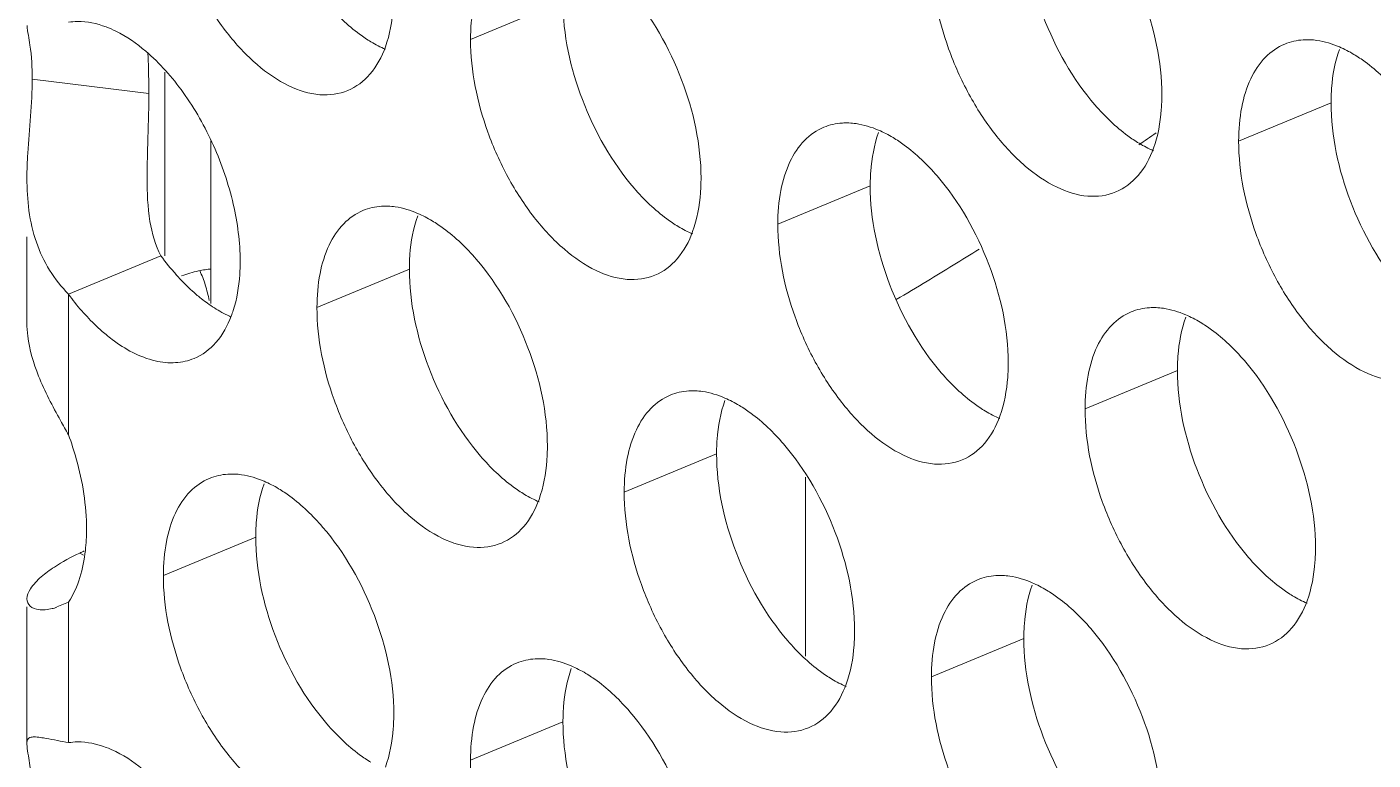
# Model space of a CAD drawing. Header units: millimetres. Extents: x 0 to 2524, y 0 to 1785.
# Drawn here: x 1789.22 to 1798.18, y 913.12 to 918.01 of the extents above; entities that cross this region are included whole.
import ezdxf

# ---------------------------------------------------------------- set-up
doc = ezdxf.new("R2010")
doc.units = ezdxf.units.MM
doc.header["$LTSCALE"] = 0.1
doc.layers.add('标注', color=251, linetype='Continuous', lineweight=9)

msp = doc.modelspace()

# ---------------------------------------------------------------- linework, layer by layer
at = {"layer": '标注'}
for p, q in [((1792.7904, 918.1802), (1792.1752, 917.9245)), ((1790.0329, 917.566), (1789.2563, 917.6621)), ((1790.1384, 917.7084), (1790.1384, 916.4838)), ((1797.9046, 917.5043), (1797.2894, 917.2486)), ((1790.4461, 916.166), (1790.4461, 917.2494)), ((1794.8361, 916.9498), (1794.2209, 916.6941)), ((1789.2212, 916.0377), (1789.2212, 916.6117)), ((1790.1136, 916.4838), (1789.4984, 916.2281)), ((1791.7675, 916.3954), (1791.1524, 916.1397)), ((1789.4984, 916.2281), (1789.4984, 915.2918)), ((1796.8817, 915.7195), (1796.2665, 915.4637)), ((1793.8132, 915.165), (1793.198, 914.9093)), ((1794.4059, 915.0098), (1794.4059, 913.8163)), ((1790.7447, 914.6106), (1790.1295, 914.3549)), ((1789.5986, 914.4908), (1789.5727, 914.5037)), ((1789.4984, 914.177), (1789.4205, 914.1454)), ((1789.4984, 914.177), (1789.4984, 913.2407)), ((1789.2212, 913.2346), (1789.2212, 914.1454)), ((1795.8589, 913.9346), (1795.2437, 913.6789)), ((1792.7904, 913.3802), (1792.1752, 913.1245))]:
    msp.add_line(p, q, dxfattribs=at)
for centre, radius, start, end in [((1778.661, 943.5127), 31.8399, 304.34454, 304.59625), ((1791.472, 917.4795), 1.6842, 216.24369, 221.66519), ((1779.924, 941.5705), 29.523, 301.194, 301.98361), ((1790.4936, 915.7923), 0.6055, 94.3287, 98.10278), ((1791.3609, 917.3824), 1.5367, 221.71232, 223.51512), ((1790.5007, 915.744), 0.6543, 98.11425, 102.08395), ((1780.1874, 941.1363), 29.015, 300.71798, 301.1931), ((1791.0543, 917.048), 1.0824, 230.33246, 235.77961), ((1789.8727, 916.3504), 0.758, 339.34278, 342.32676), ((1790.4674, 916.8282), 1.1282, 230.38894, 233.03812), ((1789.1882, 915.3494), 0.929, 294.44883, 296.47049)]:
    msp.add_arc(centre, radius, start, end, dxfattribs=at)
for points, knots in [([(1791.3572, 917.5855), (1791.2996, 917.5615), (1791.1607, 917.5436), (1790.9483, 917.6125), (1790.7382, 917.7588), (1790.5412, 917.9719), (1790.37, 918.237), (1790.1965, 918.626), (1790.1295, 918.9462), (1790.1295, 919.1549)], [0, 0, 0, 0, 0.08419, 0.180629, 0.294901, 0.426206, 0.569756, 0.71848, 1, 1, 1, 1]), ([(1796.3325, 917.4897), (1796.184, 917.6623), (1795.9586, 918.0623), (1795.8589, 918.512), (1795.8589, 918.7346)], [0, 0, 0, 0, 0.505546, 1, 1, 1, 1]), ([(1796.3044, 918.8011), (1796.4528, 918.6285), (1796.6783, 918.2285), (1796.778, 917.7788), (1796.778, 917.5562)], [0, 0, 0, 0, 0.505546, 1, 1, 1, 1]), ([(1792.1752, 917.9245), (1792.1752, 918.0001), (1792.1867, 918.1427), (1792.2441, 918.3358), (1792.3413, 918.4862), (1792.4338, 918.5512), (1792.4818, 918.5711)], [0, 0, 0, 0, 0.300633, 0.564844, 0.793499, 1, 1, 1, 1]), ([(1796.4714, 916.9095), (1796.4137, 916.8856), (1796.2749, 916.8677), (1796.0625, 916.9366), (1795.8523, 917.0829), (1795.6553, 917.296), (1795.4842, 917.5611), (1795.3107, 917.95), (1795.2437, 918.2702), (1795.2437, 918.4789)], [0, 0, 0, 0, 0.08419, 0.180629, 0.294901, 0.426206, 0.569756, 0.71848, 1, 1, 1, 1]), ([(1791.6638, 918.2321), (1791.6638, 918.1998), (1791.6595, 918.0798), (1791.638, 917.9595), (1791.6081, 917.8769)], [0, 0, 0, 0, 0.269025, 1, 1, 1, 1]), ([(1793.2359, 918.2467), (1793.3843, 918.0741), (1793.6098, 917.6741), (1793.7095, 917.2243), (1793.7095, 917.0017)], [0, 0, 0, 0, 0.505546, 1, 1, 1, 1]), ([(1791.5118, 917.9099), (1791.486, 917.9255), (1791.378, 917.9982), (1791.2834, 918.0898), (1791.2183, 918.1656)], [0, 0, 0, 0, 0.231736, 1, 1, 1, 1]), ([(1793.2639, 916.9352), (1793.1155, 917.1078), (1792.8901, 917.5078), (1792.7904, 917.9576), (1792.7904, 918.1802)], [0, 0, 0, 0, 0.505546, 1, 1, 1, 1]), ([(1789.2563, 917.6621), (1789.2563, 917.7376), (1789.2508, 917.8577), (1789.2257, 917.975), (1789.222, 918.0189)], [0, 0, 0, 0, 0.631705, 1, 1, 1, 1]), ([(1789.4984, 918.0407), (1789.518, 918.0438), (1789.6024, 918.0506), (1789.6876, 918.0322), (1789.7481, 918.0094)], [0, 0, 0, 0, 0.23435, 1, 1, 1, 1]), ([(1789.7481, 918.0094), (1789.7706, 918.001), (1789.8657, 917.9591), (1789.9519, 917.8989), (1790.0126, 917.8472)], [0, 0, 0, 0, 0.231395, 1, 1, 1, 1]), ([(1793.4029, 916.3551), (1793.3452, 916.3312), (1793.2064, 916.3132), (1792.994, 916.3821), (1792.7838, 916.5284), (1792.5868, 916.7415), (1792.4157, 917.0066), (1792.2422, 917.3956), (1792.1752, 917.7158), (1792.1752, 917.9245)], [0, 0, 0, 0, 0.08419, 0.180629, 0.294901, 0.426206, 0.569756, 0.71848, 1, 1, 1, 1]), ([(1797.596, 917.8952), (1797.6348, 917.9113), (1797.6916, 917.924), (1797.7483, 917.9245), (1797.7629, 917.9239)], [0, 0, 0, 0, 0.741995, 1, 1, 1, 1]), ([(1797.7629, 917.9239), (1797.7789, 917.9232), (1797.8465, 917.9168), (1797.9123, 917.8966), (1797.9599, 917.8762)], [0, 0, 0, 0, 0.236225, 1, 1, 1, 1]), ([(1790.0126, 917.8472), (1790.1066, 917.7673), (1790.2795, 917.5701), (1790.4756, 917.2228), (1790.6057, 916.841), (1790.6409, 916.5752), (1790.6409, 916.4473)], [0, 0, 0, 0, 0.235194, 0.49405, 0.756072, 1, 1, 1, 1]), ([(1790.0329, 917.566), (1790.0329, 917.589), (1790.0324, 917.6775), (1790.0298, 917.766), (1790.0273, 917.8314)], [0, 0, 0, 0, 0.260225, 1, 1, 1, 1]), ([(1791.6081, 917.8769), (1791.5844, 917.8112), (1791.5223, 917.6921), (1791.4137, 917.6089), (1791.3572, 917.5855)], [0, 0, 0, 0, 0.533077, 1, 1, 1, 1]), ([(1797.2894, 917.2486), (1797.2894, 917.3242), (1797.3009, 917.4667), (1797.3583, 917.6599), (1797.4555, 917.8102), (1797.548, 917.8753), (1797.596, 917.8952)], [0, 0, 0, 0, 0.300633, 0.564844, 0.793499, 1, 1, 1, 1]), ([(1797.9046, 917.5043), (1797.9046, 917.5366), (1797.9088, 917.6566), (1797.9304, 917.7768), (1797.9602, 917.8594)], [0, 0, 0, 0, 0.269025, 1, 1, 1, 1]), ([(1798.0565, 917.8264), (1798.0823, 917.8109), (1798.1904, 917.7381), (1798.2849, 917.6465), (1798.3501, 917.5707)], [0, 0, 0, 0, 0.231736, 1, 1, 1, 1]), ([(1789.2213, 917.0014), (1789.2213, 917.0568), (1789.2299, 917.2773), (1789.2563, 917.497), (1789.2563, 917.6621)], [0, 0, 0, 0, 0.251377, 1, 1, 1, 1]), ([(1790.0212, 917.0013), (1790.0212, 917.0504), (1790.025, 917.2387), (1790.0329, 917.4269), (1790.0329, 917.566)], [0, 0, 0, 0, 0.261174, 1, 1, 1, 1]), ([(1796.626, 917.234), (1796.6002, 917.2496), (1796.4921, 917.3223), (1796.3976, 917.4139), (1796.3325, 917.4897)], [0, 0, 0, 0, 0.231736, 1, 1, 1, 1]), ([(1796.778, 917.5562), (1796.778, 917.5238), (1796.7737, 917.4039), (1796.7522, 917.2836), (1796.7223, 917.201)], [0, 0, 0, 0, 0.269025, 1, 1, 1, 1]), ([(1798.3781, 916.2593), (1798.2297, 916.4319), (1798.0042, 916.8319), (1797.9046, 917.2817), (1797.9046, 917.5043)], [0, 0, 0, 0, 0.505546, 1, 1, 1, 1]), ([(1794.2209, 916.6941), (1794.2209, 916.7697), (1794.2323, 916.9123), (1794.2898, 917.1054), (1794.3869, 917.2558), (1794.4795, 917.3208), (1794.5274, 917.3407)], [0, 0, 0, 0, 0.300633, 0.564844, 0.793499, 1, 1, 1, 1]), ([(1794.5274, 917.3407), (1794.5663, 917.3569), (1794.6231, 917.3695), (1794.6798, 917.37), (1794.6944, 917.3694)], [0, 0, 0, 0, 0.741995, 1, 1, 1, 1]), ([(1794.6944, 917.3694), (1794.7104, 917.3688), (1794.778, 917.3624), (1794.8438, 917.3421), (1794.8914, 917.3217)], [0, 0, 0, 0, 0.236225, 1, 1, 1, 1]), ([(1794.8361, 916.9498), (1794.8361, 916.9821), (1794.8403, 917.1021), (1794.8619, 917.2224), (1794.8917, 917.305)], [0, 0, 0, 0, 0.269025, 1, 1, 1, 1]), ([(1794.988, 917.272), (1795.0138, 917.2564), (1795.1219, 917.1837), (1795.2164, 917.0921), (1795.2816, 917.0163)], [0, 0, 0, 0, 0.231736, 1, 1, 1, 1]), ([(1796.7223, 917.201), (1796.6985, 917.1353), (1796.6365, 917.0162), (1796.5279, 916.933), (1796.4714, 916.9095)], [0, 0, 0, 0, 0.533077, 1, 1, 1, 1]), ([(1798.5171, 915.6792), (1798.4594, 915.6553), (1798.3205, 915.6373), (1798.1082, 915.7062), (1797.898, 915.8525), (1797.701, 916.0656), (1797.5298, 916.3307), (1797.3563, 916.7197), (1797.2894, 917.0399), (1797.2894, 917.2486)], [0, 0, 0, 0, 0.08419, 0.180629, 0.294901, 0.426206, 0.569756, 0.71848, 1, 1, 1, 1]), ([(1789.4984, 916.2281), (1789.4032, 916.3249), (1789.2506, 916.5731), (1789.2214, 916.8575), (1789.2213, 917.0014)], [0, 0, 0, 0, 0.485599, 1, 1, 1, 1]), ([(1793.5575, 916.6796), (1793.5317, 916.6951), (1793.4236, 916.7678), (1793.3291, 916.8595), (1793.2639, 916.9352)], [0, 0, 0, 0, 0.231736, 1, 1, 1, 1]), ([(1793.7095, 917.0017), (1793.7095, 916.9694), (1793.7052, 916.8494), (1793.6837, 916.7291), (1793.6538, 916.6466)], [0, 0, 0, 0, 0.269025, 1, 1, 1, 1]), ([(1795.3096, 915.7049), (1795.1612, 915.8774), (1794.9357, 916.2775), (1794.8361, 916.7272), (1794.8361, 916.9498)], [0, 0, 0, 0, 0.505546, 1, 1, 1, 1]), ([(1795.2816, 917.0163), (1795.43, 916.8437), (1795.6554, 916.4437), (1795.7551, 915.994), (1795.7551, 915.7713)], [0, 0, 0, 0, 0.505546, 1, 1, 1, 1]), ([(1791.1524, 916.1397), (1791.1524, 916.2153), (1791.1638, 916.3578), (1791.2213, 916.551), (1791.3184, 916.7014), (1791.411, 916.7664), (1791.4589, 916.7863)], [0, 0, 0, 0, 0.300633, 0.564844, 0.793499, 1, 1, 1, 1]), ([(1791.4589, 916.7863), (1791.4978, 916.8024), (1791.5546, 916.8151), (1791.6113, 916.8156), (1791.6259, 916.815)], [0, 0, 0, 0, 0.741995, 1, 1, 1, 1]), ([(1791.6259, 916.815), (1791.6419, 916.8143), (1791.7095, 916.8079), (1791.7753, 916.7877), (1791.8229, 916.7673)], [0, 0, 0, 0, 0.236225, 1, 1, 1, 1]), ([(1791.7675, 916.3954), (1791.7675, 916.4277), (1791.7718, 916.5477), (1791.7934, 916.6679), (1791.8232, 916.7505)], [0, 0, 0, 0, 0.269025, 1, 1, 1, 1]), ([(1791.9195, 916.7175), (1791.9453, 916.702), (1792.0534, 916.6293), (1792.1479, 916.5376), (1792.2131, 916.4618)], [0, 0, 0, 0, 0.231736, 1, 1, 1, 1]), ([(1795.4486, 915.1247), (1795.3909, 915.1008), (1795.252, 915.0829), (1795.0397, 915.1518), (1794.8295, 915.2981), (1794.6325, 915.5111), (1794.4613, 915.7763), (1794.2878, 916.1652), (1794.2209, 916.4854), (1794.2209, 916.6941)], [0, 0, 0, 0, 0.08419, 0.180629, 0.294901, 0.426206, 0.569756, 0.71848, 1, 1, 1, 1]), ([(1793.6538, 916.6466), (1793.63, 916.5808), (1793.5679, 916.4618), (1793.4594, 916.3785), (1793.4029, 916.3551)], [0, 0, 0, 0, 0.533077, 1, 1, 1, 1]), ([(1790.6409, 916.4473), (1790.6409, 916.4178), (1790.6374, 916.3076), (1790.6195, 916.1973), (1790.5949, 916.1203)], [0, 0, 0, 0, 0.267106, 1, 1, 1, 1]), ([(1792.2411, 915.1504), (1792.0927, 915.323), (1791.8672, 915.723), (1791.7675, 916.1728), (1791.7675, 916.3954)], [0, 0, 0, 0, 0.505546, 1, 1, 1, 1]), ([(1792.2131, 916.4618), (1792.3615, 916.2893), (1792.5869, 915.8893), (1792.6866, 915.4395), (1792.6866, 915.2169)], [0, 0, 0, 0, 0.505546, 1, 1, 1, 1]), ([(1790.3633, 916.2148), (1790.3533, 916.223), (1790.3127, 916.2578), (1790.2744, 916.295), (1790.2465, 916.3243)], [0, 0, 0, 0, 0.243044, 1, 1, 1, 1]), ([(1789.7481, 915.9591), (1789.7257, 915.9776), (1789.6342, 916.0592), (1789.5538, 916.1528), (1789.4984, 916.2281)], [0, 0, 0, 0, 0.237008, 1, 1, 1, 1]), ([(1790.5778, 916.0787), (1790.5667, 916.0836), (1790.5209, 916.1053), (1790.4773, 916.1314), (1790.4455, 916.1529)], [0, 0, 0, 0, 0.24028, 1, 1, 1, 1]), ([(1792.38, 914.5703), (1792.3224, 914.5464), (1792.1835, 914.5284), (1791.9711, 914.5973), (1791.761, 914.7436), (1791.564, 914.9567), (1791.3928, 915.2218), (1791.2193, 915.6108), (1791.1524, 915.931), (1791.1524, 916.1397)], [0, 0, 0, 0, 0.08419, 0.180629, 0.294901, 0.426206, 0.569756, 0.71848, 1, 1, 1, 1]), ([(1796.5731, 916.1104), (1796.612, 916.1265), (1796.6687, 916.1391), (1796.7255, 916.1396), (1796.7401, 916.139)], [0, 0, 0, 0, 0.741995, 1, 1, 1, 1]), ([(1796.7401, 916.139), (1796.7561, 916.1384), (1796.8237, 916.132), (1796.8895, 916.1118), (1796.9371, 916.0914)], [0, 0, 0, 0, 0.236225, 1, 1, 1, 1]), ([(1789.2213, 916.0377), (1789.2213, 916.0082), (1789.2291, 915.8867), (1789.265, 915.7686), (1789.2991, 915.6832)], [0, 0, 0, 0, 0.242838, 1, 1, 1, 1]), ([(1790.5819, 916.083), (1790.5579, 916.0194), (1790.4959, 915.904), (1790.3897, 915.8236), (1790.3344, 915.8006)], [0, 0, 0, 0, 0.531803, 1, 1, 1, 1]), ([(1796.2665, 915.4637), (1796.2665, 915.5394), (1796.278, 915.6819), (1796.3355, 915.875), (1796.4326, 916.0254), (1796.5251, 916.0905), (1796.5731, 916.1104)], [0, 0, 0, 0, 0.300633, 0.564844, 0.793499, 1, 1, 1, 1]), ([(1796.8817, 915.7195), (1796.8817, 915.7518), (1796.886, 915.8718), (1796.9075, 915.992), (1796.9374, 916.0746)], [0, 0, 0, 0, 0.269025, 1, 1, 1, 1]), ([(1797.0337, 916.0416), (1797.0595, 916.0261), (1797.1676, 915.9533), (1797.2621, 915.8617), (1797.3272, 915.7859)], [0, 0, 0, 0, 0.231736, 1, 1, 1, 1]), ([(1790.3344, 915.8006), (1790.2955, 915.7844), (1790.2082, 915.7651), (1790.0127, 915.7858), (1789.8743, 915.8626), (1789.7891, 915.9267)], [0, 0, 0, 0, 0.217094, 0.450255, 1, 1, 1, 1]), ([(1795.7551, 915.7713), (1795.7551, 915.739), (1795.7509, 915.619), (1795.7293, 915.4988), (1795.6995, 915.4162)], [0, 0, 0, 0, 0.269025, 1, 1, 1, 1]), ([(1797.3272, 915.7859), (1797.4757, 915.6133), (1797.7011, 915.2133), (1797.8008, 914.7636), (1797.8008, 914.541)], [0, 0, 0, 0, 0.505546, 1, 1, 1, 1]), ([(1789.2991, 915.6832), (1789.34, 915.5807), (1789.4084, 915.4505), (1789.4807, 915.3232), (1789.4984, 915.2918)], [0, 0, 0, 0, 0.753574, 1, 1, 1, 1]), ([(1795.6032, 915.4492), (1795.5774, 915.4647), (1795.4693, 915.5375), (1795.3748, 915.6291), (1795.3096, 915.7049)], [0, 0, 0, 0, 0.231736, 1, 1, 1, 1]), ([(1797.3553, 914.4745), (1797.2069, 914.6471), (1796.9814, 915.0471), (1796.8817, 915.4968), (1796.8817, 915.7195)], [0, 0, 0, 0, 0.505546, 1, 1, 1, 1]), ([(1793.198, 914.9093), (1793.198, 914.9849), (1793.2095, 915.1275), (1793.267, 915.3206), (1793.3641, 915.471), (1793.4566, 915.536), (1793.5046, 915.5559)], [0, 0, 0, 0, 0.300633, 0.564844, 0.793499, 1, 1, 1, 1]), ([(1793.5046, 915.5559), (1793.5435, 915.572), (1793.6002, 915.5847), (1793.657, 915.5852), (1793.6716, 915.5846)], [0, 0, 0, 0, 0.741995, 1, 1, 1, 1]), ([(1793.6716, 915.5846), (1793.6876, 915.584), (1793.7552, 915.5776), (1793.821, 915.5573), (1793.8686, 915.5369)], [0, 0, 0, 0, 0.236225, 1, 1, 1, 1]), ([(1793.8132, 915.165), (1793.8132, 915.1973), (1793.8175, 915.3173), (1793.839, 915.4376), (1793.8689, 915.5202)], [0, 0, 0, 0, 0.269025, 1, 1, 1, 1]), ([(1793.9652, 915.4871), (1793.991, 915.4716), (1794.099, 915.3989), (1794.1936, 915.3072), (1794.2587, 915.2315)], [0, 0, 0, 0, 0.231736, 1, 1, 1, 1]), ([(1795.6995, 915.4162), (1795.6757, 915.3505), (1795.6136, 915.2314), (1795.5051, 915.1482), (1795.4486, 915.1247)], [0, 0, 0, 0, 0.533077, 1, 1, 1, 1]), ([(1797.4942, 913.8944), (1797.4366, 913.8704), (1797.2977, 913.8525), (1797.0853, 913.9214), (1796.8752, 914.0677), (1796.6782, 914.2808), (1796.507, 914.5459), (1796.3335, 914.9348), (1796.2665, 915.255), (1796.2665, 915.4637)], [0, 0, 0, 0, 0.08419, 0.180629, 0.294901, 0.426206, 0.569756, 0.71848, 1, 1, 1, 1]), ([(1789.4984, 915.2918), (1789.5177, 915.2391), (1789.5833, 915.0354), (1789.6181, 914.8205), (1789.6181, 914.6624)], [0, 0, 0, 0, 0.26181, 1, 1, 1, 1]), ([(1794.2587, 915.2315), (1794.4071, 915.0589), (1794.6326, 914.6589), (1794.7323, 914.2091), (1794.7323, 913.9865)], [0, 0, 0, 0, 0.505546, 1, 1, 1, 1]), ([(1792.5347, 914.8948), (1792.5088, 914.9103), (1792.4008, 914.983), (1792.3063, 915.0747), (1792.2411, 915.1504)], [0, 0, 0, 0, 0.231736, 1, 1, 1, 1]), ([(1792.6866, 915.2169), (1792.6866, 915.1846), (1792.6824, 915.0646), (1792.6608, 914.9443), (1792.631, 914.8617)], [0, 0, 0, 0, 0.269025, 1, 1, 1, 1]), ([(1794.2868, 913.9201), (1794.1384, 914.0926), (1793.9129, 914.4926), (1793.8132, 914.9424), (1793.8132, 915.165)], [0, 0, 0, 0, 0.505546, 1, 1, 1, 1]), ([(1790.1295, 914.3549), (1790.1295, 914.4305), (1790.141, 914.573), (1790.1985, 914.7661), (1790.2956, 914.9165), (1790.3881, 914.9816), (1790.4361, 915.0015)], [0, 0, 0, 0, 0.300633, 0.564844, 0.793499, 1, 1, 1, 1]), ([(1790.4361, 915.0015), (1790.475, 915.0176), (1790.5317, 915.0302), (1790.5885, 915.0307), (1790.6031, 915.0302)], [0, 0, 0, 0, 0.741995, 1, 1, 1, 1]), ([(1790.6031, 915.0302), (1790.6191, 915.0295), (1790.6867, 915.0231), (1790.7525, 915.0029), (1790.8, 914.9825)], [0, 0, 0, 0, 0.236225, 1, 1, 1, 1]), ([(1790.7447, 914.6106), (1790.7447, 914.6429), (1790.749, 914.7629), (1790.7705, 914.8831), (1790.8004, 914.9657)], [0, 0, 0, 0, 0.269025, 1, 1, 1, 1]), ([(1790.8967, 914.9327), (1790.9225, 914.9172), (1791.0305, 914.8444), (1791.1251, 914.7528), (1791.1902, 914.677)], [0, 0, 0, 0, 0.231736, 1, 1, 1, 1]), ([(1794.4257, 913.3399), (1794.3681, 913.316), (1794.2292, 913.298), (1794.0168, 913.3669), (1793.8067, 913.5133), (1793.6097, 913.7263), (1793.4385, 913.9914), (1793.265, 914.3804), (1793.198, 914.7006), (1793.198, 914.9093)], [0, 0, 0, 0, 0.08419, 0.180629, 0.294901, 0.426206, 0.569756, 0.71848, 1, 1, 1, 1]), ([(1792.631, 914.8617), (1792.6072, 914.796), (1792.5451, 914.6769), (1792.4366, 914.5937), (1792.38, 914.5703)], [0, 0, 0, 0, 0.533077, 1, 1, 1, 1]), ([(1789.6181, 914.6624), (1789.6181, 914.6151), (1789.6097, 914.4481), (1789.5643, 914.2779), (1789.4984, 914.177)], [0, 0, 0, 0, 0.282087, 1, 1, 1, 1]), ([(1791.2183, 913.3656), (1791.0699, 913.5382), (1790.8444, 913.9382), (1790.7447, 914.3879), (1790.7447, 914.6106)], [0, 0, 0, 0, 0.505546, 1, 1, 1, 1]), ([(1791.1902, 914.677), (1791.3386, 914.5044), (1791.5641, 914.1044), (1791.6638, 913.6547), (1791.6638, 913.4321)], [0, 0, 0, 0, 0.505546, 1, 1, 1, 1]), ([(1797.8008, 914.541), (1797.8008, 914.5086), (1797.7965, 914.3887), (1797.775, 914.2684), (1797.7451, 914.1858)], [0, 0, 0, 0, 0.269025, 1, 1, 1, 1]), ([(1789.3592, 914.3792), (1789.3738, 914.39), (1789.4417, 914.4369), (1789.5146, 914.4761), (1789.5727, 914.5037)], [0, 0, 0, 0, 0.220086, 1, 1, 1, 1]), ([(1797.6489, 914.2188), (1797.623, 914.2344), (1797.515, 914.3071), (1797.4205, 914.3987), (1797.3553, 914.4745)], [0, 0, 0, 0, 0.231736, 1, 1, 1, 1]), ([(1789.2213, 914.1983), (1789.2215, 914.2217), (1789.2472, 914.2791), (1789.289, 914.3212), (1789.316, 914.3447)], [0, 0, 0, 0, 0.395219, 1, 1, 1, 1]), ([(1791.3572, 912.7855), (1791.2996, 912.7615), (1791.1607, 912.7436), (1790.9483, 912.8125), (1790.7382, 912.9588), (1790.5412, 913.1719), (1790.37, 913.437), (1790.1965, 913.826), (1790.1295, 914.1462), (1790.1295, 914.3549)], [0, 0, 0, 0, 0.08419, 0.180629, 0.294901, 0.426206, 0.569756, 0.71848, 1, 1, 1, 1]), ([(1795.5503, 914.3255), (1795.5892, 914.3417), (1795.6459, 914.3543), (1795.7026, 914.3548), (1795.7173, 914.3542)], [0, 0, 0, 0, 0.741995, 1, 1, 1, 1]), ([(1795.7173, 914.3542), (1795.7333, 914.3536), (1795.8008, 914.3472), (1795.8667, 914.327), (1795.9142, 914.3066)], [0, 0, 0, 0, 0.236225, 1, 1, 1, 1]), ([(1795.2437, 913.6789), (1795.2437, 913.7545), (1795.2552, 913.8971), (1795.3126, 914.0902), (1795.4098, 914.2406), (1795.5023, 914.3056), (1795.5503, 914.3255)], [0, 0, 0, 0, 0.300633, 0.564844, 0.793499, 1, 1, 1, 1]), ([(1795.8589, 913.9346), (1795.8589, 913.967), (1795.8632, 914.0869), (1795.8847, 914.2072), (1795.9146, 914.2898)], [0, 0, 0, 0, 0.269025, 1, 1, 1, 1]), ([(1796.0108, 914.2568), (1796.0367, 914.2412), (1796.1447, 914.1685), (1796.2392, 914.0769), (1796.3044, 914.0011)], [0, 0, 0, 0, 0.231736, 1, 1, 1, 1]), ([(1789.2991, 914.1277), (1789.2789, 914.1305), (1789.2395, 914.1415), (1789.2212, 914.1809), (1789.2213, 914.1983)], [0, 0, 0, 0, 0.539356, 1, 1, 1, 1]), ([(1797.7451, 914.1858), (1797.7214, 914.1201), (1797.6593, 914.001), (1797.5508, 913.9178), (1797.4942, 913.8944)], [0, 0, 0, 0, 0.533077, 1, 1, 1, 1]), ([(1789.4213, 914.1428), (1789.4104, 914.1392), (1789.3708, 914.1281), (1789.3286, 914.1235), (1789.2991, 914.1277)], [0, 0, 0, 0, 0.278012, 1, 1, 1, 1]), ([(1794.7323, 913.9865), (1794.7323, 913.9542), (1794.728, 913.8342), (1794.7065, 913.714), (1794.6766, 913.6314)], [0, 0, 0, 0, 0.269025, 1, 1, 1, 1]), ([(1796.3044, 914.0011), (1796.4528, 913.8285), (1796.6783, 913.4285), (1796.778, 912.9788), (1796.778, 912.7562)], [0, 0, 0, 0, 0.505546, 1, 1, 1, 1]), ([(1794.5803, 913.6644), (1794.5545, 913.6799), (1794.4465, 913.7526), (1794.3519, 913.8443), (1794.2868, 913.9201)], [0, 0, 0, 0, 0.231736, 1, 1, 1, 1]), ([(1796.3325, 912.6897), (1796.184, 912.8623), (1795.9586, 913.2623), (1795.8589, 913.712), (1795.8589, 913.9346)], [0, 0, 0, 0, 0.505546, 1, 1, 1, 1]), ([(1792.4818, 913.7711), (1792.5207, 913.7872), (1792.5774, 913.7999), (1792.6341, 913.8004), (1792.6488, 913.7998)], [0, 0, 0, 0, 0.741995, 1, 1, 1, 1]), ([(1792.6488, 913.7998), (1792.6648, 913.7991), (1792.7323, 913.7927), (1792.7982, 913.7725), (1792.8457, 913.7521)], [0, 0, 0, 0, 0.236225, 1, 1, 1, 1]), ([(1792.1752, 913.1245), (1792.1752, 913.2001), (1792.1867, 913.3427), (1792.2441, 913.5358), (1792.3413, 913.6862), (1792.4338, 913.7512), (1792.4818, 913.7711)], [0, 0, 0, 0, 0.300633, 0.564844, 0.793499, 1, 1, 1, 1]), ([(1792.7904, 913.3802), (1792.7904, 913.4125), (1792.7947, 913.5325), (1792.8162, 913.6528), (1792.846, 913.7353)], [0, 0, 0, 0, 0.269025, 1, 1, 1, 1]), ([(1792.9423, 913.7023), (1792.9682, 913.6868), (1793.0762, 913.6141), (1793.1707, 913.5224), (1793.2359, 913.4467)], [0, 0, 0, 0, 0.231736, 1, 1, 1, 1]), ([(1794.6766, 913.6314), (1794.6529, 913.5657), (1794.5908, 913.4466), (1794.4822, 913.3634), (1794.4257, 913.3399)], [0, 0, 0, 0, 0.533077, 1, 1, 1, 1]), ([(1796.4714, 912.1095), (1796.4137, 912.0856), (1796.2749, 912.0677), (1796.0625, 912.1366), (1795.8523, 912.2829), (1795.6553, 912.496), (1795.4842, 912.7611), (1795.3107, 913.15), (1795.2437, 913.4702), (1795.2437, 913.6789)], [0, 0, 0, 0, 0.08419, 0.180629, 0.294901, 0.426206, 0.569756, 0.71848, 1, 1, 1, 1]), ([(1793.2359, 913.4467), (1793.3843, 913.2741), (1793.6098, 912.8741), (1793.7095, 912.4243), (1793.7095, 912.2017)], [0, 0, 0, 0, 0.505546, 1, 1, 1, 1]), ([(1791.5118, 913.1099), (1791.486, 913.1255), (1791.378, 913.1982), (1791.2834, 913.2898), (1791.2183, 913.3656)], [0, 0, 0, 0, 0.231736, 1, 1, 1, 1]), ([(1791.6638, 913.4321), (1791.6638, 913.3998), (1791.6595, 913.2798), (1791.638, 913.1595), (1791.6081, 913.0769)], [0, 0, 0, 0, 0.269025, 1, 1, 1, 1]), ([(1793.2639, 912.1352), (1793.1155, 912.3078), (1792.8901, 912.7078), (1792.7904, 913.1576), (1792.7904, 913.3802)], [0, 0, 0, 0, 0.505546, 1, 1, 1, 1]), ([(1789.2213, 913.2345), (1789.2213, 913.2453), (1789.2236, 913.269), (1789.2463, 913.2768), (1789.2561, 913.278)], [0, 0, 0, 0, 0.522014, 1, 1, 1, 1]), ([(1789.2561, 913.278), (1789.2598, 913.2784), (1789.2786, 913.2794), (1789.2973, 913.2771), (1789.312, 913.2751)], [0, 0, 0, 0, 0.202313, 1, 1, 1, 1]), ([(1789.312, 913.2751), (1789.3244, 913.2733), (1789.3867, 913.2629), (1789.4486, 913.25), (1789.4984, 913.2407)], [0, 0, 0, 0, 0.19728, 1, 1, 1, 1]), ([(1789.2563, 912.8621), (1789.2563, 912.9376), (1789.2508, 913.0577), (1789.2257, 913.175), (1789.222, 913.2189)], [0, 0, 0, 0, 0.631705, 1, 1, 1, 1]), ([(1789.4984, 913.2407), (1789.518, 913.2438), (1789.6024, 913.2506), (1789.6876, 913.2322), (1789.7481, 913.2094)], [0, 0, 0, 0, 0.23435, 1, 1, 1, 1]), ([(1789.7481, 913.2094), (1789.7706, 913.201), (1789.8657, 913.1591), (1789.9519, 913.0989), (1790.0126, 913.0472)], [0, 0, 0, 0, 0.231395, 1, 1, 1, 1]), ([(1793.4029, 911.5551), (1793.3452, 911.5312), (1793.2064, 911.5132), (1792.994, 911.5821), (1792.7838, 911.7284), (1792.5868, 911.9415), (1792.4157, 912.2066), (1792.2422, 912.5956), (1792.1752, 912.9158), (1792.1752, 913.1245)], [0, 0, 0, 0, 0.08419, 0.180629, 0.294901, 0.426206, 0.569756, 0.71848, 1, 1, 1, 1])]:
    msp.add_open_spline(points, degree=3, knots=knots, dxfattribs=at)
for points in [[(1791.6084, 917.8602), (1791.5752, 917.8744), (1791.5429, 917.8913), (1791.5118, 917.9099)], [(1797.9599, 917.8762), (1797.9932, 917.8619), (1798.0255, 917.8451), (1798.0565, 917.8264)], [(1794.8914, 917.3217), (1794.9247, 917.3075), (1794.957, 917.2906), (1794.988, 917.272)], [(1796.7226, 917.1842), (1796.6893, 917.1985), (1796.6571, 917.2153), (1796.626, 917.234)], [(1790.0406, 916.7137), (1790.025, 916.8085), (1790.0213, 916.9052), (1790.0212, 917.0013)], [(1791.8229, 916.7673), (1791.8562, 916.753), (1791.8884, 916.7362), (1791.9195, 916.7175)], [(1790.1136, 916.4838), (1790.0753, 916.5545), (1790.0537, 916.6344), (1790.0406, 916.7137)], [(1793.6541, 916.6298), (1793.6208, 916.6441), (1793.5886, 916.6609), (1793.5575, 916.6796)], [(1790.3637, 916.3838), (1790.3254, 916.3756), (1790.2877, 916.3641), (1790.2511, 916.3502)], [(1790.4088, 916.2906), (1790.3985, 916.3231), (1790.3861, 916.3549), (1790.3714, 916.3856)], [(1790.4347, 916.1861), (1790.4282, 916.2214), (1790.4196, 916.2564), (1790.4088, 916.2906)], [(1796.9371, 916.0914), (1796.9704, 916.0771), (1797.0026, 916.0603), (1797.0337, 916.0416)], [(1793.8686, 915.5369), (1793.9018, 915.5226), (1793.9341, 915.5058), (1793.9652, 915.4871)], [(1795.6998, 915.3994), (1795.6665, 915.4137), (1795.6342, 915.4305), (1795.6032, 915.4492)], [(1790.8, 914.9825), (1790.8333, 914.9682), (1790.8656, 914.9514), (1790.8967, 914.9327)], [(1792.6313, 914.845), (1792.598, 914.8593), (1792.5657, 914.8761), (1792.5347, 914.8948)], [(1789.316, 914.3447), (1789.3299, 914.3568), (1789.3444, 914.3683), (1789.3592, 914.3792)], [(1795.9142, 914.3066), (1795.9475, 914.2923), (1795.9798, 914.2754), (1796.0108, 914.2568)], [(1797.7455, 914.1691), (1797.7122, 914.1833), (1797.6799, 914.2002), (1797.6489, 914.2188)], [(1792.8457, 913.7521), (1792.879, 913.7378), (1792.9113, 913.721), (1792.9423, 913.7023)], [(1794.677, 913.6146), (1794.6437, 913.6289), (1794.6114, 913.6457), (1794.5803, 913.6644)], [(1789.222, 913.2189), (1789.2216, 913.2241), (1789.2213, 913.2293), (1789.2213, 913.2345)]]:
    msp.add_open_spline(points, degree=3, dxfattribs=at)

doc.saveas('drawing.dxf')
